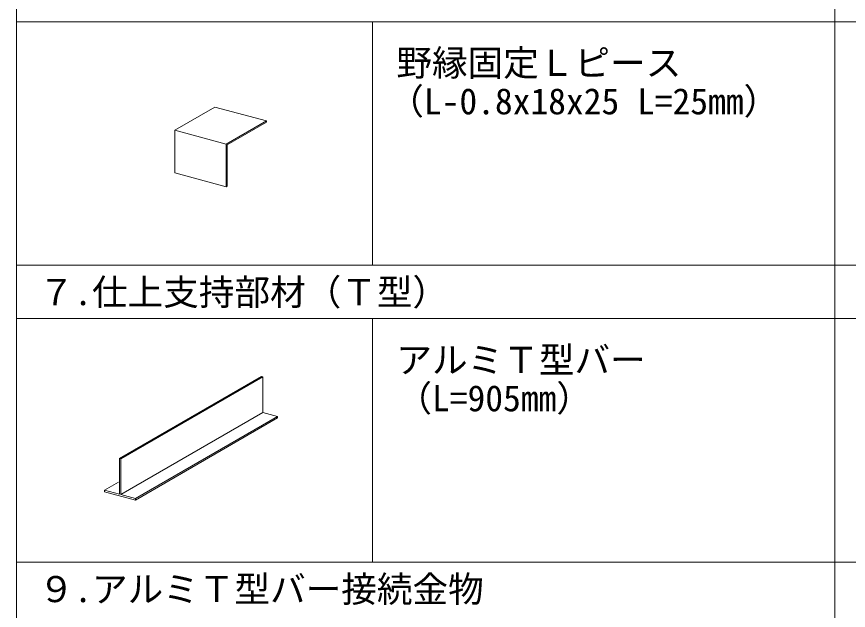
# Model space of a CAD drawing. Units: millimetres at full size; details may follow other scales. Extents: x -1379 to 1379, y -984 to 973.
# Drawn here: x -1378.8 to -1028.4, y 287.5 to 537.4 of the extents above; entities that cross this region are included whole.
import ezdxf
from ezdxf.enums import TextEntityAlignment as Align

# ---------------------------------------------------------------- set-up
doc = ezdxf.new("R2010")
doc.units = ezdxf.units.MM
doc.header["$LTSCALE"] = 5
for name, color, linetype, lineweight in [('0-3_太線２', 3, 'Continuous', 18), ('5-1_中線', 7, 'Continuous', 18), ('5-2_太線１', 3, 'Continuous', 18), ('5-6_文字', 7, 'Continuous', 18)]:
    doc.layers.add(name, color=color, linetype=linetype, lineweight=lineweight)
doc.styles.add('ＭＳ ゴシック', font='')
doc.styles.get('ＭＳ ゴシック').set_extended_font_data('MS Gothic')

msp = doc.modelspace()

# ---------------------------------------------------------------- linework, layer by layer
at = {"layer": '0-3_太線２'}
msp.add_lwpolyline([(-1378.845, 972.675), (-1378.845, -971.85), (1378.845, -971.85)], dxfattribs=at)
at = {"layer": '5-1_中線', "color": 3}
for p, q in [((-1335.539, 351.44), (-1275.735, 385.968)), ((-1275.148, 385.811), (-1334.952, 351.283)), ((-1275.148, 385.811), (-1275.735, 385.968)), ((-1275.148, 370.811), (-1275.148, 385.811)), ((-1275.148, 370.811), (-1334.952, 336.283)), ((-1328.726, 334.615), (-1268.921, 369.143)), ((-1328.726, 333.94), (-1268.921, 368.468)), ((-1268.921, 369.143), (-1275.148, 370.811)), ((-1268.921, 368.468), (-1268.921, 369.143)), ((-1341.766, 338.109), (-1335.99, 341.444))]:
    msp.add_line(p, q, dxfattribs=at)
at = {"layer": '5-1_中線'}
for p, q in [((-1335.539, 336.44), (-1335.539, 351.44)), ((-1334.952, 351.283), (-1335.539, 351.44)), ((-1334.952, 336.283), (-1334.952, 351.283)), ((-1341.766, 337.434), (-1328.726, 333.94)), ((-1328.726, 334.615), (-1334.952, 336.283)), ((-1328.726, 333.94), (-1328.726, 334.615))]:
    msp.add_line(p, q, dxfattribs=at)
msp.add_lwpolyline([(-1335.539, 336.44), (-1341.766, 338.109), (-1341.766, 337.434)], dxfattribs=at)
at = {"layer": '5-2_太線１'}
for p, q in [((-1034.134, 557.819), (-1034.134, 432.819)), ((0, 535.27), (-1378.845, 535.27)), ((0, 432.819), (-1378.845, 432.819)), ((-1378.845, 432.819), (0, 432.819)), ((-1378.845, 432.819), (-1378.845, 307.819)), ((-1034.134, 307.819), (-1034.134, 432.819)), ((0, 410.27), (-1378.845, 410.27)), ((-1378.845, 307.819), (0, 307.819)), ((-1034.134, 307.819), (-1034.134, 182.819))]:
    msp.add_line(p, q, dxfattribs=at)
at = {"layer": '5-2_太線１', "color": 4, "lineweight": 9}
for p, q in [((-1228.845, 535.27), (-1228.845, 432.819)), ((-1228.845, 410.27), (-1228.845, 307.819))]:
    msp.add_line(p, q, dxfattribs=at)
at = {"layer": '5-2_太線１', "color": 7}
for p, q in [((-1312.236, 489.591), (-1295.348, 499.341)), ((-1295.348, 499.341), (-1273.615, 493.518)), ((-1290.502, 483.768), (-1273.615, 493.518)), ((-1312.236, 489.591), (-1290.502, 483.768)), ((-1290.502, 465.768), (-1290.502, 483.768))]:
    msp.add_line(p, q, dxfattribs=at)
at = {"layer": '5-2_太線１'}
for points in [[(0, 557.819), (-1378.845, 557.819), (-1378.845, 432.819)], [(0, 307.819), (-1378.845, 307.819), (-1378.845, 182.819)]]:
    msp.add_lwpolyline(points, dxfattribs=at)
at = {"layer": '5-2_太線１', "color": 7}
for points in [[(-1273.615, 493.518), (-1273.615, 492.918), (-1290.097, 483.402)], [(-1312.236, 489.591), (-1312.236, 471.591), (-1290.502, 465.768)], [(-1290.502, 465.768), (-1290.097, 466.002), (-1290.097, 483.402)]]:
    msp.add_lwpolyline(points, dxfattribs=at)

# ---------------------------------------------------------------- texts
at = {"layer": '5-6_文字', "style": 'ＭＳ ゴシック'}
for s, p in [('野縁固定Ｌピース', (-1218.845, 509.125)), ('（L-0.8x18x25 L=25mm）', (-1222.264, 492.98)), ('７.仕上支持部材（Ｔ型）', (-1369.581, 412.643)), ('アルミＴ型バー', (-1218.845, 384.125)), ('（L=905mm）', (-1218.845, 367.98)), ('９.アルミＴ型バー接続金物', (-1369.581, 287.643))]:
    msp.add_text(s, height=11, dxfattribs=at).set_placement(p, align=Align.BOTTOM_LEFT)

doc.saveas('drawing.dxf')
